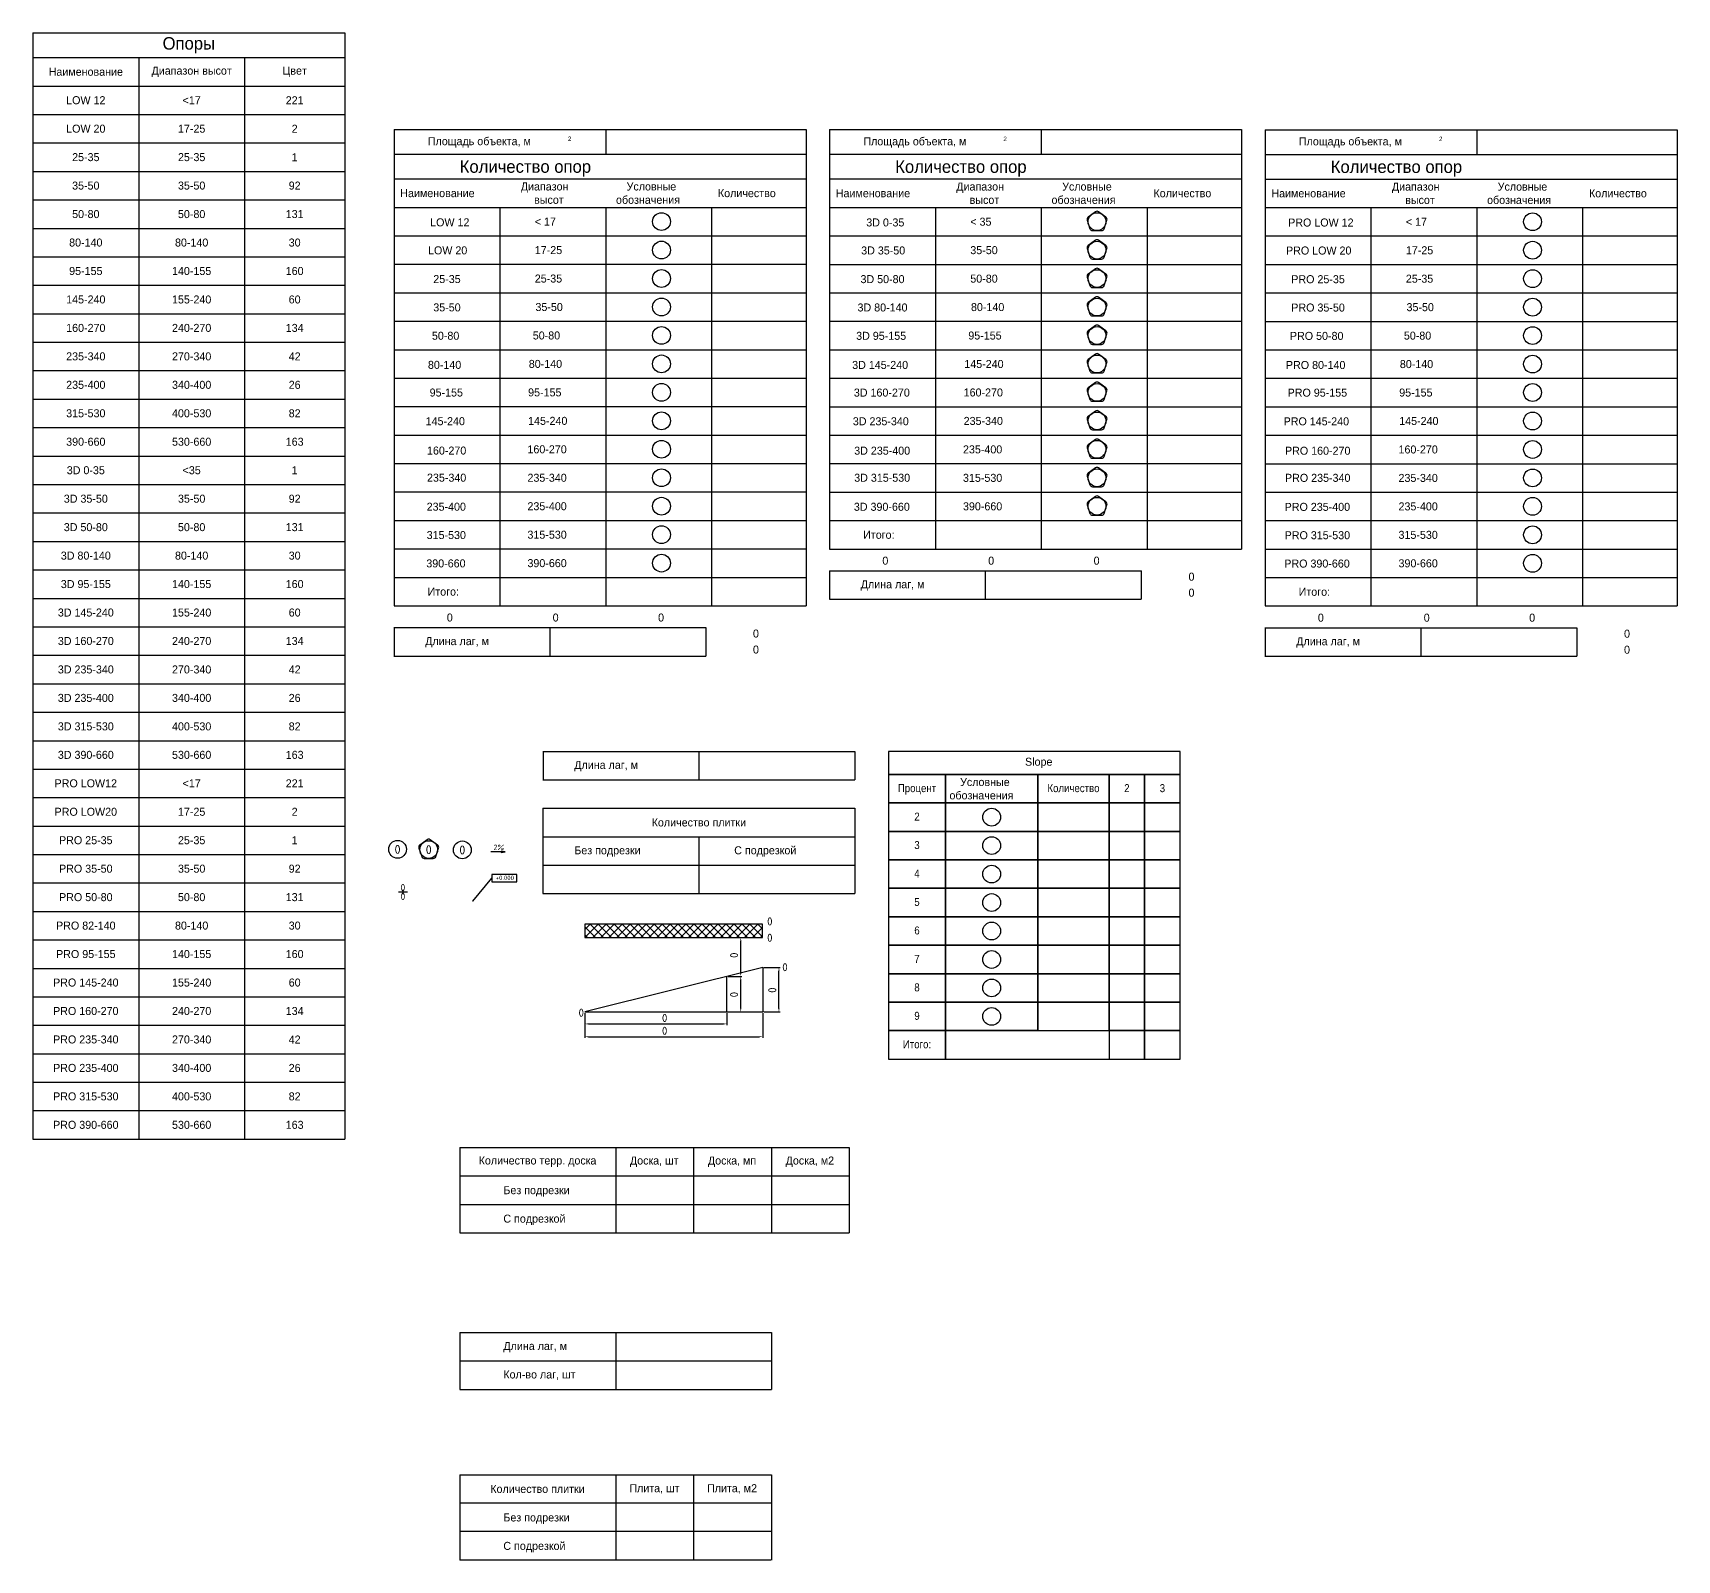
# Model space of a CAD drawing. Header units: millimetres. Extents: x 3543 to 412546, y -146359 to 38454.
# Drawn here: x 3543 to 49771, y -4479 to 38454 of the extents above; entities that cross this region are included whole.
import ezdxf
from ezdxf.enums import TextEntityAlignment as Align

# ---------------------------------------------------------------- set-up
doc = ezdxf.new("R2010")
doc.units = ezdxf.units.MM
doc.layers.add('_SG_Support', color=7, linetype='Continuous')
doc.layers.add('опоры_текстvb', color=7, linetype='Continuous')
doc.styles.add('isocpeur', font='isocpeur.ttf')
doc.dimstyles.new('ISO-25', dxfattribs={"dimtxt": 2.5, "dimasz": 2.5, "dimexe": 1.25, "dimexo": 0.625, "dimtad": 1, "dimdec": 0, "dimtxsty": 'isocpeur', "dimblk": 'OBLIQUE', "dimcen": 2.5, "dimadec": 0, "dimazin": 0, "dimtfac": 1, "dimtdec": 0, "dimtmove": 0, "dimatfit": 3, "dimfxl": 1, "dimarcsym": 0})

# ---------------------------------------------------------------- blocks, each defined once
blk = doc.blocks.new('*U2')
at = {"linetype": 'ByBlock', "lineweight": -2}
blk.add_hatch(color=0, dxfattribs=at).paths.add_polyline_path([(-220, 35), (-220, -35), (0, 0)])
at = {"color": 0, "linetype": 'ByBlock', "lineweight": -2}
for p, q in [((-220, 0), (-800, 0)), ((-220, 35), (-220, -35)), ((0, 0), (-220, 35)), ((-220, -35), (0, 0))]:
    blk.add_line(p, q, dxfattribs=at)
at = {"color": 0, "linetype": 'ByBlock', "lineweight": -2, "style": 'isocpeur'}
blk.add_attdef('ЗНАЧЕНИЕ', (-650, 100), '', height=300, dxfattribs=at)
blk = doc.blocks.new('*D3')
at = {"color": 0, "lineweight": -2, "transparency": 16777216}
for p, q in [((-48528, 125124), (-48528, 123730)), ((-38528, 125124), (-38528, 123730)), ((-48328, 123800), (-38728, 123800))]:
    blk.add_line(p, q, dxfattribs=at)
at = {"color": 0, "transparency": 16777216}
for points in [[(-48328, 123833), (-48328, 123766), (-48528, 123800)], [(-38728, 123833), (-38728, 123766), (-38528, 123800)]]:
    blk.add_solid(points, dxfattribs=at)
at = {"layer": 'Defpoints', "color": 0, "transparency": 16777216}
for p in [(-48528, 125194), (-38528, 125194), (-38528, 123800)]:
    blk.add_point(p, dxfattribs=at)
at = {"color": 0, "transparency": 16777216, "insert": (-43528, 123880), "char_height": 1, "attachment_point": 5}
blk.add_mtext('10000', dxfattribs=at)
blk = doc.blocks.new('_OBLIQUE')
at = {"color": 0, "linetype": 'ByBlock'}
blk.add_line((-0.5, -0.5), (0.5, 0.5), dxfattribs=at)
blk = doc.blocks.new('*D4')
at = {"color": 0, "lineweight": -2, "transparency": 16777216}
for p, q in [((-48528, 125124), (-48528, 124451)), ((-40541, 125124), (-40541, 124451)), ((-48328, 124521), (-40741, 124521))]:
    blk.add_line(p, q, dxfattribs=at)
at = {"color": 0, "transparency": 16777216}
for points in [[(-48328, 124554), (-48328, 124487), (-48528, 124521)], [(-40741, 124554), (-40741, 124487), (-40541, 124521)]]:
    blk.add_solid(points, dxfattribs=at)
at = {"layer": 'Defpoints', "color": 0, "transparency": 16777216}
for p in [(-48528, 125194), (-40541, 125194), (-40541, 124521)]:
    blk.add_point(p, dxfattribs=at)
at = {"color": 0, "transparency": 16777216, "insert": (-44535, 124601), "char_height": 1, "attachment_point": 5}
blk.add_mtext('7986,44', dxfattribs=at)
blk = doc.blocks.new('*D5')
at = {"color": 0, "lineweight": -2, "transparency": 16777216}
for p, q in [((-38458, 127694), (-37546, 127694)), ((-37616, 125394), (-37616, 127494)), ((-38458, 125194), (-37546, 125194))]:
    blk.add_line(p, q, dxfattribs=at)
at = {"color": 0, "transparency": 16777216}
for points in [[(-37649, 127494), (-37583, 127494), (-37616, 127694)], [(-37649, 125394), (-37583, 125394), (-37616, 125194)]]:
    blk.add_solid(points, dxfattribs=at)
at = {"layer": 'Defpoints', "color": 0, "transparency": 16777216}
for p in [(-38528, 127694), (-37616, 127694), (-38528, 125194)]:
    blk.add_point(p, dxfattribs=at)
at = {"color": 0, "transparency": 16777216, "insert": (-37696, 126444), "char_height": 1, "attachment_point": 5, "rotation": 90}
blk.add_mtext('2500', dxfattribs=at)
blk = doc.blocks.new('*D8')
at = {"color": 0, "lineweight": -2, "transparency": 16777216}
for p, q in [((8056, -2938), (8833, -2938)), ((8763, -4735), (8763, -3138)), ((8056, -4935), (8833, -4935))]:
    blk.add_line(p, q, dxfattribs=at)
at = {"color": 0, "transparency": 16777216}
for points in [[(8730, -3138), (8797, -3138), (8763, -2938)], [(8730, -4735), (8797, -4735), (8763, -4935)]]:
    blk.add_solid(points, dxfattribs=at)
at = {"layer": 'Defpoints', "color": 0, "transparency": 16777216}
for p in [(7986, -2938), (8763, -2938), (7986, -4935)]:
    blk.add_point(p, dxfattribs=at)
at = {"color": 0, "transparency": 16777216, "insert": (8683, -3936), "char_height": 1, "attachment_point": 5, "rotation": 90}
blk.add_mtext('1996,61', dxfattribs=at)
blk = doc.blocks.new('*D6')
at = {"color": 0, "lineweight": -2, "transparency": 16777216}
for p, q in [((-40735, 129379), (-39695, 129379)), ((-39765, 127391), (-39765, 129179)), ((-40471, 127191), (-39695, 127191))]:
    blk.add_line(p, q, dxfattribs=at)
at = {"color": 0, "transparency": 16777216}
for points in [[(-39798, 129179), (-39731, 129179), (-39765, 129379)], [(-39798, 127391), (-39731, 127391), (-39765, 127191)]]:
    blk.add_solid(points, dxfattribs=at)
at = {"layer": 'Defpoints', "color": 0, "transparency": 16777216}
for p in [(-40805, 129379), (-39765, 129379), (-40541, 127191)]:
    blk.add_point(p, dxfattribs=at)
at = {"color": 0, "transparency": 16777216, "insert": (-39845, 128285), "char_height": 1, "attachment_point": 5, "rotation": 90}
blk.add_mtext('2188,05', dxfattribs=at)
blk = doc.blocks.new('opor_symb')
at = {"color": 0, "ltscale": 20}
blk.add_circle((0, 0), 100, dxfattribs=at)
at = {"layer": 'опоры_текстvb', "color": 0, "linetype": 'ByBlock', "lineweight": -2, "style": 'isocpeur'}
blk.add_attdef('COL', text='', height=100, dxfattribs=at).set_placement((0, -1), align=Align.MIDDLE_CENTER)
blk = doc.blocks.new('table_slope')
at = {"color": 0}
for p, q in [((8400, -15700), (3200, -15700)), ((3200, -15700), (3200, -17300)), ((3200, -17300), (12400, -17300))]:
    blk.add_line(p, q, dxfattribs=at)
for points in [[(0, -1300), (16400, -1300), (16400, 0), (0, 0)], [(0, -2900), (3200, -2900), (3200, -1300), (0, -1300)], [(3200, -2900), (8400, -2900), (8400, -1300), (3200, -1300)], [(8400, -2900), (12400, -2900), (12400, -1300), (8400, -1300)], [(12400, -2900), (14400, -2900), (14400, -1300), (12400, -1300)], [(14400, -2900), (16400, -2900), (16400, -1300), (14400, -1300)], [(0, -4500), (3200, -4500), (3200, -2900), (0, -2900)], [(3200, -4500), (8400, -4500), (8400, -2900), (3200, -2900)], [(8400, -4500), (12400, -4500), (12400, -2900), (8400, -2900)], [(12400, -4500), (14400, -4500), (14400, -2900), (12400, -2900)], [(14400, -4500), (16400, -4500), (16400, -2900), (14400, -2900)], [(0, -6100), (3200, -6100), (3200, -4500), (0, -4500)], [(3200, -6100), (8400, -6100), (8400, -4500), (3200, -4500)], [(8400, -6100), (12400, -6100), (12400, -4500), (8400, -4500)], [(12400, -6100), (14400, -6100), (14400, -4500), (12400, -4500)], [(14400, -6100), (16400, -6100), (16400, -4500), (14400, -4500)], [(0, -7700), (3200, -7700), (3200, -6100), (0, -6100)], [(3200, -7700), (8400, -7700), (8400, -6100), (3200, -6100)], [(8400, -7700), (12400, -7700), (12400, -6100), (8400, -6100)], [(12400, -7700), (14400, -7700), (14400, -6100), (12400, -6100)], [(14400, -7700), (16400, -7700), (16400, -6100), (14400, -6100)], [(0, -9300), (3200, -9300), (3200, -7700), (0, -7700)], [(3200, -9300), (8400, -9300), (8400, -7700), (3200, -7700)], [(8400, -9300), (12400, -9300), (12400, -7700), (8400, -7700)], [(12400, -9300), (14400, -9300), (14400, -7700), (12400, -7700)], [(14400, -9300), (16400, -9300), (16400, -7700), (14400, -7700)], [(0, -10900), (3200, -10900), (3200, -9300), (0, -9300)], [(3200, -10900), (8400, -10900), (8400, -9300), (3200, -9300)], [(8400, -10900), (12400, -10900), (12400, -9300), (8400, -9300)], [(12400, -10900), (14400, -10900), (14400, -9300), (12400, -9300)], [(14400, -10900), (16400, -10900), (16400, -9300), (14400, -9300)], [(0, -12500), (3200, -12500), (3200, -10900), (0, -10900)], [(3200, -12500), (8400, -12500), (8400, -10900), (3200, -10900)], [(8400, -12500), (12400, -12500), (12400, -10900), (8400, -10900)], [(12400, -12500), (14400, -12500), (14400, -10900), (12400, -10900)], [(14400, -12500), (16400, -12500), (16400, -10900), (14400, -10900)], [(0, -14100), (3200, -14100), (3200, -12500), (0, -12500)], [(3200, -14100), (8400, -14100), (8400, -12500), (3200, -12500)], [(8400, -14100), (12400, -14100), (12400, -12500), (8400, -12500)], [(12400, -14100), (14400, -14100), (14400, -12500), (12400, -12500)], [(14400, -14100), (16400, -14100), (16400, -12500), (14400, -12500)], [(0, -15700), (3200, -15700), (3200, -14100), (0, -14100)], [(3200, -15700), (8400, -15700), (8400, -14100), (3200, -14100)], [(8400, -15700), (12400, -15700), (12400, -14100), (8400, -14100)], [(12400, -15700), (14400, -15700), (14400, -14100), (12400, -14100)], [(14400, -15700), (16400, -15700), (16400, -14100), (14400, -14100)], [(0, -17300), (3200, -17300), (3200, -15700), (0, -15700)], [(12400, -17300), (14400, -17300), (14400, -15700), (12400, -15700)], [(14400, -17300), (16400, -17300), (16400, -15700), (14400, -15700)]]:
    blk.add_lwpolyline(points, close=True, dxfattribs=at)
at = {"color": 12}
blk.add_circle((5800, -3700), 500, dxfattribs=at)
at = {"color": 111}
blk.add_circle((5800, -5300), 500, dxfattribs=at)
at = {"color": 161}
blk.add_circle((5800, -6901), 500, dxfattribs=at)
at = {"color": 64}
blk.add_circle((5800, -8501), 500, dxfattribs=at)
at = {"color": 242}
blk.add_circle((5800, -10101), 500, dxfattribs=at)
at = {"color": 5}
blk.add_circle((5800, -11701), 500, dxfattribs=at)
at = {"color": 55}
blk.add_circle((5800, -13302), 500, dxfattribs=at)
at = {"color": 249}
blk.add_circle((5800, -14902), 500, dxfattribs=at)
at = {"color": 0, "width": 0.9}
for s, p in [('Процент', (1600, -2294)), ('Количество', (10400, -2294)), ('2', (13400, -2294)), ('3', (15400, -2294)), ('2', (1600, -3894)), ('3', (1600, -5494)), ('4', (1600, -7094)), ('5', (1600, -8694)), ('6', (1600, -10294)), ('7', (1600, -11894)), ('8', (1600, -13494)), ('9', (1600, -15094)), ('Итого:', (1600, -16694))]:
    blk.add_text(s, height=450, dxfattribs=at).set_placement(p, align=Align.CENTER)
at = {"color": 0}
for s, p in [('Условные', (4024, -1950)), ('обозначения', (3426, -2700))]:
    blk.add_text(s, height=450, dxfattribs=at).set_placement(p)
at = {"color": 0, "insert": (8446, -650), "char_height": 450, "width": 17235.4, "attachment_point": 5}
blk.add_mtext('Slope', dxfattribs=at)
at = {"color": 0}
for tag, p in [('P2', (10400, -3894)), ('P2-2', (13400, -3894)), ('P3', (10400, -5494)), ('P3-3', (15400, -5494)), ('P4', (10400, -7094)), ('P4-2', (13400, -7094)), ('P5', (10400, -8694)), ('P5-2', (13400, -8694)), ('P5-3', (15400, -8694)), ('P6', (10400, -10294)), ('P6-3', (15400, -10294)), ('P7', (10400, -11894)), ('P7-2', (13400, -11894)), ('P7-3', (15400, -11894)), ('P8', (10400, -13494)), ('P8-2', (13400, -13494)), ('P8-3', (15400, -13494)), ('P9', (10400, -15094)), ('P9-3', (15400, -15094)), ('P2-ALL', (13400, -16694)), ('P3-ALL', (15400, -16694))]:
    blk.add_attdef(tag, text='', height=450, dxfattribs=at).set_placement(p, align=Align.CENTER)
blk = doc.blocks.new('проверкаvb3')
for p, q in [((-50, 0), (50, 0)), ((0, 25), (0, -25))]:
    blk.add_line(p, q)
at = {"color": 0, "linetype": 'ByBlock', "lineweight": -2, "style": 'isocpeur'}
blk.add_attdef('LEV', text='', height=80, dxfattribs=at).set_placement((0, 49), align=Align.MIDDLE_CENTER)
at = {"color": 0, "linetype": 'ByBlock', "lineweight": -2, "style": 'isocpeur', "width": 0.75}
blk.add_attdef('H', text='', height=80, dxfattribs=at).set_placement((0, -51), align=Align.MIDDLE_CENTER)
blk = doc.blocks.new('otmetka_oporvb')
at = {"linetype": 'ByBlock', "lineweight": -2}
blk.add_hatch(color=0, dxfattribs=at).paths.add_polyline_path([(-38, -32, 1), (38, 32, 1)])
at = {"color": 0, "linetype": 'ByBlock', "lineweight": -2}
blk.add_line((0, 0), (2142, 2596), dxfattribs=at)
at = {"color": 0}
blk.add_lwpolyline([(2142, 2196), (4942, 2196), (4942, 2996), (2142, 2996)], close=True, dxfattribs=at)
at = {"color": 0, "linetype": 'ByBlock', "lineweight": -2, "style": 'isocpeur'}
blk.add_attdef('OTM', text='', height=500, dxfattribs=at).set_placement((3600, 2639), align=Align.MIDDLE_CENTER)
blk = doc.blocks.new('table_plitka')
at = {"color": 0}
for p, q in [((0, 0), (17535, 0)), ((0, 0), (0, -4801)), ((17535, 0), (17535, -4801)), ((0, -1600), (17535, -1600)), ((8768, -1600), (8768, -4801)), ((0, -3200), (17535, -3200)), ((0, -4801), (17535, -4801))]:
    blk.add_line(p, q, dxfattribs=at)
for s, p in [('Без подрезки', (1762, -2588)), ('C подрезкой', (10755, -2588))]:
    blk.add_text(s, height=450, dxfattribs=at).set_placement(p)
at = {"color": 0, "insert": (8768, -800), "char_height": 450, "width": 17235.4, "attachment_point": 5}
blk.add_mtext('Количество плитки', dxfattribs=at)
at = {"color": 0}
for tag, p in [('QC', (4384, -4082)), ('QR', (13152, -4082))]:
    blk.add_attdef(tag, text='', height=450, dxfattribs=at).set_placement(p, align=Align.CENTER)
blk = doc.blocks.new('opor_symbPRO')
at = {"color": 0, "ltscale": 20}
blk.add_circle((0, 0), 100, dxfattribs=at)
at = {"layer": 'опоры_текстvb', "color": 0, "linetype": 'ByBlock', "lineweight": -2, "style": 'isocpeur'}
blk.add_attdef('COL', text='', height=100, dxfattribs=at).set_placement((0, -1), align=Align.MIDDLE_CENTER)
blk = doc.blocks.new('*U25')
at = {"color": 0}
for p, q in [((0, 0), (23168, 0)), ((0, 0), (0, -26779)), ((11903, 0), (11903, -1388)), ((23168, 0), (23168, -26779)), ((0, -1388), (23168, -1388)), ((0, -2776), (23168, -2776)), ((0, -4376), (23168, -4376)), ((5952, -4376), (5952, -26779)), ((11903, -4376), (11903, -26779)), ((17855, -4376), (17855, -26779)), ((0, -5976), (23168, -5976)), ((0, -7577), (23168, -7577)), ((0, -9177), (23168, -9177)), ((0, -10777), (23168, -10777)), ((0, -12377), (23168, -12377)), ((0, -13978), (23168, -13978)), ((0, -15578), (23168, -15578)), ((0, -17178), (23168, -17178)), ((0, -18778), (23168, -18778)), ((0, -20378), (23168, -20378)), ((0, -21979), (23168, -21979)), ((0, -23579), (23168, -23579)), ((0, -25179), (23168, -25179)), ((0, -26779), (23168, -26779)), ((-10, -28000), (17526, -28000)), ((0, -28000), (0, -29601)), ((0, -28000), (17535, -28000)), ((8758, -28000), (8758, -29601)), ((17526, -28000), (17526, -29601)), ((-10, -29601), (17526, -29601)), ((-10, -29601), (17526, -29601))]:
    blk.add_line(p, q, dxfattribs=at)
at = {"color": 221}
blk.add_circle((15039, -5175), 500, dxfattribs=at)
at = {"color": 2}
blk.add_circle((15039, -6775), 500, dxfattribs=at)
at = {"color": 1}
blk.add_circle((15039, -8375), 500, dxfattribs=at)
at = {"color": 92}
blk.add_circle((15039, -9976), 500, dxfattribs=at)
at = {"color": 131}
blk.add_circle((15039, -11576), 500, dxfattribs=at)
at = {"color": 30}
blk.add_circle((15039, -13176), 500, dxfattribs=at)
at = {"color": 160}
blk.add_circle((15039, -14776), 500, dxfattribs=at)
at = {"color": 60}
blk.add_circle((15039, -16377), 500, dxfattribs=at)
at = {"color": 134}
blk.add_circle((15039, -17977), 500, dxfattribs=at)
at = {"color": 42}
blk.add_circle((15039, -19577), 500, dxfattribs=at)
at = {"color": 26}
blk.add_circle((15039, -21177), 500, dxfattribs=at)
at = {"color": 82}
blk.add_circle((15039, -22777), 500, dxfattribs=at)
at = {"color": 163}
blk.add_circle((15039, -24378), 500, dxfattribs=at)
at = {"color": 0}
for s, height, p in [('Площадь объекта, м', 450, (1902, -881)), ('2', 250, (9777, -642)), ('Количество опор', 700, (3693, -2432)), ('Наименование', 450, (351, -3801)), ('Диапазон', 450, (7127, -3426)), ('обозначения', 450, (12481, -4176)), ('Условные', 450, (13079, -3426)), ('Количество', 450, (18214, -3801)), ('высот', 450, (7877, -4176)), ('< 17', 450, (7915, -5401)), ('17-25', 450, (7915, -7002)), ('25-35', 450, (7915, -8602)), ('35-50', 450, (7952, -10202)), ('50-80', 450, (7802, -11802)), ('80-140', 450, (7577, -13402)), ('95-155', 450, (7540, -15003)), ('145-240', 450, (7540, -16603)), ('160-270', 450, (7502, -18203)), ('235-340', 450, (7502, -19803)), ('235-400', 450, (7502, -21404)), ('315-530', 450, (7502, -23004)), ('390-660', 450, (7502, -24604)), ('Итого:', 450, (1888, -26204)), ('Длина лаг, м', 450, (1753, -28988))]:
    blk.add_text(s, height=height, dxfattribs=at).set_placement(p)
for s, p in [('LOW 12', (3135, -5218)), ('LOW 20', (3015, -6793)), ('25-35', (2977, -8406)), ('35-50', (2977, -9999)), ('50-80', (2900, -11593)), ('80-140', (2843, -13230)), ('95-155', (2939, -14785)), ('145-240', (2881, -16397)), ('160-270', (2958, -18049)), ('235-340', (2958, -19573)), ('235-400', (2939, -21205)), ('315-530', (2939, -22799)), ('390-660', (2919, -24393))]:
    blk.add_text(s, height=450, dxfattribs=at).set_placement(p, align=Align.MIDDLE)
at = {"linetype": 'ByBlock'}
for tag, p in [('AREA', (14719, -881)), ('1', (20351, -5258)), ('2', (20351, -6858)), ('3', (20351, -8458)), ('4', (20351, -10058)), ('5', (20351, -11659)), ('6', (20351, -13259)), ('7', (20351, -14859)), ('8', (20351, -16459)), ('9', (20351, -18059)), ('10', (20351, -19660)), ('11', (20351, -21260)), ('12', (20351, -22860)), ('13', (20351, -24460)), ('ITOG', (20351, -26061)), ('CHPOL', (3136, -27661)), ('DOSKA', (9087, -27661)), ('LAG', (15016, -27661)), ('VECTOR', (20351, -28561)), ('PERP', (20351, -29461))]:
    blk.add_attdef(tag, text='', height=450, dxfattribs=at).set_placement(p, align=Align.CENTER)
at = {"color": 0}
blk.add_attdef('LENGTH', text='', height=450, dxfattribs=at).set_placement((13152, -28882), align=Align.CENTER)
blk = doc.blocks.new('*U26')
at = {"color": 0}
for p, q in [((0, 0), (23168, 0)), ((0, 0), (0, -23579)), ((11903, 0), (11903, -1388)), ((23168, 0), (23168, -23579)), ((0, -1388), (23168, -1388)), ((0, -2776), (23168, -2776)), ((0, -4376), (23168, -4376)), ((5952, -4376), (5952, -23579)), ((11903, -4376), (11903, -23579)), ((17855, -4376), (17855, -23579)), ((0, -5976), (23168, -5976)), ((0, -7577), (23168, -7577)), ((0, -9177), (23168, -9177)), ((0, -10777), (23168, -10777)), ((0, -12377), (23168, -12377)), ((0, -13978), (23168, -13978)), ((0, -15578), (23168, -15578)), ((0, -17178), (23168, -17178)), ((0, -18778), (23168, -18778)), ((0, -20378), (23168, -20378)), ((0, -21979), (23168, -21979)), ((0, -23579), (23168, -23579)), ((-10, -24800), (17526, -24800)), ((0, -24800), (0, -26400)), ((0, -24800), (17535, -24800)), ((8758, -24800), (8758, -26400)), ((17526, -24800), (17526, -26400)), ((-10, -26400), (17526, -26400)), ((-10, -26400), (17526, -26400))]:
    blk.add_line(p, q, dxfattribs=at)
at = {"color": 1}
blk.add_lwpolyline([(15436, -5571), (15593, -5088, 0.32492), (15538, -4920), (15127, -4621, 0.32492), (14951, -4621), (14539, -4920, 0.32492), (14485, -5088), (14642, -5571, 0.32492), (14784, -5675), (15293, -5675, 0.32492)], format="xyb", close=True, dxfattribs=at)
at = {"color": 92}
blk.add_lwpolyline([(15436, -7172), (15593, -6688, 0.32492), (15538, -6520), (15127, -6221, 0.32492), (14951, -6221), (14539, -6520, 0.32492), (14485, -6688), (14642, -7172, 0.32492), (14784, -7275), (15293, -7275, 0.32492)], format="xyb", close=True, dxfattribs=at)
at = {"color": 131}
blk.add_lwpolyline([(15436, -8772), (15593, -8288, 0.32492), (15538, -8120), (15127, -7822, 0.32492), (14951, -7822), (14539, -8120, 0.32492), (14485, -8288), (14642, -8772, 0.32492), (14784, -8875), (15293, -8875, 0.32492)], format="xyb", close=True, dxfattribs=at)
at = {"color": 30}
blk.add_lwpolyline([(15436, -10372), (15593, -9888, 0.32492), (15538, -9721), (15127, -9422, 0.32492), (14951, -9422), (14539, -9721, 0.32492), (14485, -9888), (14642, -10372, 0.32492), (14784, -10476), (15293, -10476, 0.32492)], format="xyb", close=True, dxfattribs=at)
at = {"color": 160}
blk.add_lwpolyline([(15436, -11972), (15593, -11489, 0.32492), (15538, -11321), (15127, -11022, 0.32492), (14951, -11022), (14539, -11321, 0.32492), (14485, -11489), (14642, -11972, 0.32492), (14784, -12076), (15293, -12076, 0.32492)], format="xyb", close=True, dxfattribs=at)
at = {"color": 60}
blk.add_lwpolyline([(15436, -13573), (15593, -13089, 0.32492), (15538, -12921), (15127, -12622, 0.32492), (14951, -12622), (14539, -12921, 0.32492), (14485, -13089), (14642, -13573, 0.32492), (14784, -13676), (15293, -13676, 0.32492)], format="xyb", close=True, dxfattribs=at)
at = {"color": 134}
blk.add_lwpolyline([(15436, -15173), (15593, -14689, 0.32492), (15538, -14521), (15127, -14222, 0.32492), (14951, -14222), (14539, -14521, 0.32492), (14485, -14689), (14642, -15173, 0.32492), (14784, -15276), (15293, -15276, 0.32492)], format="xyb", close=True, dxfattribs=at)
at = {"color": 42}
blk.add_lwpolyline([(15436, -16773), (15593, -16289, 0.32492), (15538, -16122), (15127, -15823, 0.32492), (14951, -15823), (14539, -16122, 0.32492), (14485, -16289), (14642, -16773, 0.32492), (14784, -16877), (15293, -16877, 0.32492)], format="xyb", close=True, dxfattribs=at)
at = {"color": 26}
blk.add_lwpolyline([(15436, -18373), (15593, -17889, 0.32492), (15538, -17722), (15127, -17423, 0.32492), (14951, -17423), (14539, -17722, 0.32492), (14485, -17889), (14642, -18373, 0.32492), (14784, -18477), (15293, -18477, 0.32492)], format="xyb", close=True, dxfattribs=at)
at = {"color": 82}
blk.add_lwpolyline([(15436, -19973), (15593, -19490, 0.32492), (15538, -19322), (15127, -19023, 0.32492), (14951, -19023), (14539, -19322, 0.32492), (14485, -19490), (14642, -19973, 0.32492), (14784, -20077), (15293, -20077, 0.32492)], format="xyb", close=True, dxfattribs=at)
at = {"color": 163}
blk.add_lwpolyline([(15436, -21574), (15593, -21090, 0.32492), (15538, -20922), (15127, -20623, 0.32492), (14951, -20623), (14539, -20922, 0.32492), (14485, -21090), (14642, -21574, 0.32492), (14784, -21677), (15293, -21677, 0.32492)], format="xyb", close=True, dxfattribs=at)
at = {"color": 1}
blk.add_circle((15039, -5175), 500, dxfattribs=at)
at = {"color": 92}
blk.add_circle((15039, -6775), 500, dxfattribs=at)
at = {"color": 131}
blk.add_circle((15039, -8375), 500, dxfattribs=at)
at = {"color": 30}
blk.add_circle((15039, -9976), 500, dxfattribs=at)
at = {"color": 160}
blk.add_circle((15039, -11576), 500, dxfattribs=at)
at = {"color": 60}
blk.add_circle((15039, -13176), 500, dxfattribs=at)
at = {"color": 134}
blk.add_circle((15039, -14776), 500, dxfattribs=at)
at = {"color": 42}
blk.add_circle((15039, -16377), 500, dxfattribs=at)
at = {"color": 26}
blk.add_circle((15039, -17977), 500, dxfattribs=at)
at = {"color": 82}
blk.add_circle((15039, -19577), 500, dxfattribs=at)
at = {"color": 163}
blk.add_circle((15039, -21177), 500, dxfattribs=at)
at = {"color": 0}
for s, height, p in [('Площадь объекта, м', 450, (1902, -881)), ('2', 250, (9777, -642)), ('Количество опор', 700, (3693, -2432)), ('Наименование', 450, (351, -3801)), ('Диапазон', 450, (7127, -3426)), ('обозначения', 450, (12481, -4176)), ('Условные', 450, (13079, -3426)), ('Количество', 450, (18214, -3801)), ('высот', 450, (7877, -4176)), ('< 35', 450, (7915, -5401)), ('35-50', 450, (7915, -7002)), ('50-80', 450, (7915, -8602)), ('80-140', 450, (7952, -10202)), ('95-155', 450, (7802, -11802)), ('145-240', 450, (7577, -13402)), ('160-270', 450, (7540, -15003)), ('235-340', 450, (7540, -16603)), ('235-400', 450, (7502, -18203)), ('315-530', 450, (7502, -19803)), ('390-660', 450, (7502, -21404)), ('Итого:', 450, (1888, -23004)), ('Длина лаг, м', 450, (1753, -25787))]:
    blk.add_text(s, height=height, dxfattribs=at).set_placement(p)
for s, p in [('3D 0-35', (3135, -5218)), ('3D 35-50', (3015, -6793)), ('3D 50-80', (2977, -8406)), ('3D 80-140', (2977, -9999)), ('3D 95-155', (2900, -11593)), ('3D 145-240', (2843, -13230)), ('3D 160-270', (2939, -14785)), ('3D 235-340', (2881, -16397)), ('3D 235-400', (2958, -18049)), ('3D 315-530', (2958, -19573)), ('3D 390-660', (2939, -21205))]:
    blk.add_text(s, height=450, dxfattribs=at).set_placement(p, align=Align.MIDDLE)
at = {"linetype": 'ByBlock'}
for tag, p in [('AREA', (14719, -881)), ('1', (20351, -5258)), ('2', (20351, -6858)), ('3', (20351, -8458)), ('4', (20351, -10058)), ('5', (20351, -11659)), ('6', (20351, -13259)), ('7', (20351, -14859)), ('8', (20351, -16459)), ('9', (20351, -18059)), ('10', (20351, -19660)), ('11', (20351, -21260)), ('ITOG', (20351, -22860)), ('CHPOL', (3136, -24460)), ('DOSKA', (9087, -24460)), ('LAG', (15016, -24460)), ('VECTOR', (20351, -25360)), ('PERP', (20351, -26260))]:
    blk.add_attdef(tag, text='', height=450, dxfattribs=at).set_placement(p, align=Align.CENTER)
at = {"color": 0}
blk.add_attdef('LENGTH', text='', height=450, dxfattribs=at).set_placement((13152, -25681), align=Align.CENTER)
blk = doc.blocks.new('*T20')
at = {"color": 0, "linetype": 'ByBlock', "lineweight": -2, "transparency": 16777216}
for p, q in [((0, 0), (8768, 0)), ((0, 0), (0, -31098)), ((8768, 0), (8768, -31098)), ((0, -694), (8768, -694)), ((2976, -694), (2976, -31098)), ((5952, -694), (5952, -31098)), ((0, -1494), (8768, -1494)), ((0, -2294), (8768, -2294)), ((0, -3094), (8768, -3094)), ((0, -3894), (8768, -3894)), ((0, -4695), (8768, -4695)), ((0, -5495), (8768, -5495)), ((0, -6295), (8768, -6295)), ((0, -7095), (8768, -7095)), ((0, -7895), (8768, -7895)), ((0, -8695), (8768, -8695)), ((0, -9495), (8768, -9495)), ((0, -10295), (8768, -10295)), ((0, -11095), (8768, -11095)), ((0, -11896), (8768, -11896)), ((0, -12696), (8768, -12696)), ((0, -13496), (8768, -13496)), ((0, -14296), (8768, -14296)), ((0, -15096), (8768, -15096)), ((0, -15896), (8768, -15896)), ((0, -16696), (8768, -16696)), ((0, -17496), (8768, -17496)), ((0, -18296), (8768, -18296)), ((0, -19097), (8768, -19097)), ((0, -19897), (8768, -19897)), ((0, -20697), (8768, -20697)), ((0, -21497), (8768, -21497)), ((0, -22297), (8768, -22297)), ((0, -23097), (8768, -23097)), ((0, -23897), (8768, -23897)), ((0, -24697), (8768, -24697)), ((0, -25497), (8768, -25497)), ((0, -26298), (8768, -26298)), ((0, -27098), (8768, -27098)), ((0, -27898), (8768, -27898)), ((0, -28698), (8768, -28698)), ((0, -29498), (8768, -29498)), ((0, -30298), (8768, -30298)), ((0, -31098), (8768, -31098))]:
    blk.add_line(p, q, dxfattribs=at)
at = {"color": 0, "transparency": 16777216, "attachment_point": 5}
for s, insert, char_height, width in [('Опоры', (4384, -347), 350, 8617.7), ('Наименование', (1488, -1094), 225, 2825.81), ('Диапазон высот', (4464, -1094), 225, 2825.81), ('Цвет', (7360, -1094), 225, 2666.08), ('LOW 12', (1488, -1894), 225, 2825.81), ('<17', (4464, -1894), 225, 2825.81), ('LOW 20', (1488, -2694), 225, 2825.81), ('17-25', (4464, -2694), 225, 2825.81), ('25-35', (1488, -3494), 225, 2825.81), ('25-35', (4464, -3494), 225, 2825.81), ('35-50', (1488, -4294), 225, 2825.81), ('35-50', (4464, -4294), 225, 2825.81), ('50-80', (1488, -5095), 225, 2825.81), ('50-80', (4464, -5095), 225, 2825.81), ('80-140', (1488, -5895), 225, 2825.81), ('80-140', (4464, -5895), 225, 2825.81), ('95-155', (1488, -6695), 225, 2825.81), ('140-155', (4464, -6695), 225, 2825.81), ('145-240', (1488, -7495), 225, 2825.81), ('155-240', (4464, -7495), 225, 2825.81), ('{\\C60;60', (7360, -7495), 225, 2666.08), ('160-270', (1488, -8295), 225, 2825.81), ('240-270', (4464, -8295), 225, 2825.81), ('235-340', (1488, -9095), 225, 2825.81), ('270-340', (4464, -9095), 225, 2825.81), ('235-400', (1488, -9895), 225, 2825.81), ('340-400', (4464, -9895), 225, 2825.81), ('315-530', (1488, -10695), 225, 2825.81), ('400-530', (4464, -10695), 225, 2825.81), ('390-660', (1488, -11495), 225, 2825.81), ('530-660', (4464, -11495), 225, 2825.81), ('3D 0-35', (1488, -12296), 225, 2825.81), ('<35', (4464, -12296), 225, 2825.81), ('3D 35-50 ', (1488, -13096), 225, 2825.81), ('35-50', (4464, -13096), 225, 2825.81), ('3D 50-80', (1488, -13896), 225, 2825.81), ('50-80', (4464, -13896), 225, 2825.81), ('3D 80-140', (1488, -14696), 225, 2825.81), ('80-140', (4464, -14696), 225, 2825.81), ('3D 95-155', (1488, -15496), 225, 2825.81), ('140-155', (4464, -15496), 225, 2825.81), ('3D 145-240', (1488, -16296), 225, 2825.81), ('155-240', (4464, -16296), 225, 2825.81), ('{\\C60;60', (7360, -16296), 225, 2666.08), ('3D 160-270', (1488, -17096), 225, 2825.81), ('240-270', (4464, -17096), 225, 2825.81), ('3D 235-340', (1488, -17896), 225, 2825.81), ('270-340', (4464, -17896), 225, 2825.81), ('3D 235-400', (1488, -18696), 225, 2825.81), ('340-400', (4464, -18696), 225, 2825.81), ('3D 315-530', (1488, -19497), 225, 2825.81), ('400-530', (4464, -19497), 225, 2825.81), ('3D 390-660', (1488, -20297), 225, 2825.81), ('530-660', (4464, -20297), 225, 2825.81), ('PRO LOW12', (1488, -21097), 225, 2825.81), ('<17', (4464, -21097), 225, 2825.81), ('PRO LOW20', (1488, -21897), 225, 2825.81), ('17-25', (4464, -21897), 225, 2825.81), ('PRO 25-35', (1488, -22697), 225, 2825.81), ('25-35', (4464, -22697), 225, 2825.81), ('PRO 35-50', (1488, -23497), 225, 2825.81), ('35-50', (4464, -23497), 225, 2825.81), ('PRO 50-80', (1488, -24297), 225, 2825.81), ('50-80', (4464, -24297), 225, 2825.81), ('PRO 82-140', (1488, -25097), 225, 2825.81), ('80-140', (4464, -25097), 225, 2825.81), ('PRO 95-155', (1488, -25897), 225, 2825.81), ('140-155', (4464, -25897), 225, 2825.81), ('PRO 145-240', (1488, -26698), 225, 2825.81), ('155-240', (4464, -26698), 225, 2825.81), ('{\\C60;60', (7360, -26698), 225, 2666.08), ('PRO 160-270', (1488, -27498), 225, 2825.81), ('240-270', (4464, -27498), 225, 2825.81), ('PRO 235-340', (1488, -28298), 225, 2825.81), ('270-340', (4464, -28298), 225, 2825.81), ('PRO 235-400', (1488, -29098), 225, 2825.81), ('340-400', (4464, -29098), 225, 2825.81), ('PRO 315-530', (1488, -29898), 225, 2825.81), ('400-530', (4464, -29898), 225, 2825.81), ('PRO 390-660', (1488, -30698), 225, 2825.81), ('530-660', (4464, -30698), 225, 2825.81)]:
    blk.add_mtext(s, dxfattribs=dict(at, insert=insert, char_height=char_height, width=width))
at = {"color": 15, "transparency": 16777216, "char_height": 225, "width": 2666.08, "attachment_point": 5}
for s, insert in [('{\\C221;221', (7360, -1894)), ('{\\C2;2', (7360, -2694)), ('{\\C1;1', (7360, -3494)), ('{\\C163;163', (7360, -11495)), ('{\\C1;1', (7360, -12296)), ('{\\C163;163', (7360, -20297)), ('{\\C221;221', (7360, -21097)), ('{\\C2;2', (7360, -21897)), ('{\\C1;1', (7360, -22697)), ('{\\C163;163', (7360, -30698))]:
    blk.add_mtext(s, dxfattribs=dict(at, insert=insert))
at = {"color": 55, "transparency": 16777216, "char_height": 225, "width": 2666.08, "attachment_point": 5}
for insert in [(7360, -4294), (7360, -13096), (7360, -23497)]:
    blk.add_mtext('{\\C92;92', dxfattribs=dict(at, insert=insert))
at = {"color": 95, "transparency": 16777216, "char_height": 225, "width": 2666.08, "attachment_point": 5}
for insert in [(7360, -5095), (7360, -13896), (7360, -24297)]:
    blk.add_mtext('{\\C131;131', dxfattribs=dict(at, insert=insert))
at = {"color": 135, "transparency": 16777216, "char_height": 225, "width": 2666.08, "attachment_point": 5}
for insert in [(7360, -5895), (7360, -14696), (7360, -25097)]:
    blk.add_mtext('{\\C30;30', dxfattribs=dict(at, insert=insert))
at = {"color": 175, "transparency": 16777216, "char_height": 225, "width": 2666.08, "attachment_point": 5}
for insert in [(7360, -6695), (7360, -15496), (7360, -25897)]:
    blk.add_mtext('{\\C160;160', dxfattribs=dict(at, insert=insert))
at = {"color": 245, "transparency": 16777216, "char_height": 225, "width": 2666.08, "attachment_point": 5}
for insert in [(7360, -8295), (7360, -17096), (7360, -27498)]:
    blk.add_mtext('{\\C134;134', dxfattribs=dict(at, insert=insert))
at = {"color": 211, "transparency": 16777216, "char_height": 225, "width": 2666.08, "attachment_point": 5}
for s, insert in [('42', (7360, -9095)), ('{\\C26;26', (7360, -9895)), ('{\\C82;82', (7360, -10695)), ('42', (7360, -17896)), ('{\\C26;26', (7360, -18696)), ('{\\C82;82', (7360, -19497)), ('42', (7360, -28298)), ('{\\C26;26', (7360, -29098)), ('{\\C82;82', (7360, -29898))]:
    blk.add_mtext(s, dxfattribs=dict(at, insert=insert))
blk = doc.blocks.new('*U27')
at = {"color": 0}
for p, q in [((0, 0), (23168, 0)), ((0, 0), (0, -26779)), ((11903, 0), (11903, -1388)), ((23168, 0), (23168, -26779)), ((0, -1388), (23168, -1388)), ((0, -2776), (23168, -2776)), ((0, -4376), (23168, -4376)), ((5952, -4376), (5952, -26779)), ((11903, -4376), (11903, -26779)), ((17855, -4376), (17855, -26779)), ((0, -5976), (23168, -5976)), ((0, -7577), (23168, -7577)), ((0, -9177), (23168, -9177)), ((0, -10777), (23168, -10777)), ((0, -12377), (23168, -12377)), ((0, -13978), (23168, -13978)), ((0, -15578), (23168, -15578)), ((0, -17178), (23168, -17178)), ((0, -18778), (23168, -18778)), ((0, -20378), (23168, -20378)), ((0, -21979), (23168, -21979)), ((0, -23579), (23168, -23579)), ((0, -25179), (23168, -25179)), ((0, -26779), (23168, -26779)), ((-10, -28000), (17526, -28000)), ((0, -28000), (0, -29601)), ((0, -28000), (17535, -28000)), ((8758, -28000), (8758, -29601)), ((17526, -28000), (17526, -29601)), ((-10, -29601), (17526, -29601)), ((-10, -29601), (17526, -29601))]:
    blk.add_line(p, q, dxfattribs=at)
at = {"color": 221}
blk.add_circle((15039, -5175), 500, dxfattribs=at)
at = {"color": 2}
blk.add_circle((15039, -6775), 500, dxfattribs=at)
at = {"color": 1}
blk.add_circle((15039, -8375), 500, dxfattribs=at)
at = {"color": 92}
blk.add_circle((15039, -9976), 500, dxfattribs=at)
at = {"color": 131}
blk.add_circle((15039, -11576), 500, dxfattribs=at)
at = {"color": 30}
blk.add_circle((15039, -13176), 500, dxfattribs=at)
at = {"color": 160}
blk.add_circle((15039, -14776), 500, dxfattribs=at)
at = {"color": 60}
blk.add_circle((15039, -16377), 500, dxfattribs=at)
at = {"color": 134}
blk.add_circle((15039, -17977), 500, dxfattribs=at)
at = {"color": 42}
blk.add_circle((15039, -19577), 500, dxfattribs=at)
at = {"color": 26}
blk.add_circle((15039, -21177), 500, dxfattribs=at)
at = {"color": 82}
blk.add_circle((15039, -22777), 500, dxfattribs=at)
at = {"color": 163}
blk.add_circle((15039, -24378), 500, dxfattribs=at)
at = {"color": 0}
for s, height, p in [('Площадь объекта, м', 450, (1902, -881)), ('2', 250, (9777, -642)), ('Количество опор', 700, (3693, -2432)), ('Наименование', 450, (351, -3801)), ('Диапазон', 450, (7127, -3426)), ('обозначения', 450, (12481, -4176)), ('Условные', 450, (13079, -3426)), ('Количество', 450, (18214, -3801)), ('высот', 450, (7877, -4176)), ('< 17', 450, (7915, -5401)), ('17-25', 450, (7915, -7002)), ('25-35', 450, (7915, -8602)), ('35-50', 450, (7952, -10202)), ('50-80', 450, (7802, -11802)), ('80-140', 450, (7577, -13402)), ('95-155', 450, (7540, -15003)), ('145-240', 450, (7540, -16603)), ('160-270', 450, (7502, -18203)), ('235-340', 450, (7502, -19803)), ('235-400', 450, (7502, -21404)), ('315-530', 450, (7502, -23004)), ('390-660', 450, (7502, -24604)), ('Итого:', 450, (1888, -26204)), ('Длина лаг, м', 450, (1753, -28988))]:
    blk.add_text(s, height=height, dxfattribs=at).set_placement(p)
for s, p in [('PRO LOW 12', (3135, -5218)), ('PRO LOW 20', (3015, -6793)), ('PRO 25-35', (2977, -8406)), ('PRO 35-50', (2977, -9999)), ('PRO 50-80', (2900, -11593)), ('PRO 80-140', (2843, -13230)), ('PRO 95-155', (2939, -14785)), ('PRO 145-240', (2881, -16397)), ('PRO 160-270', (2958, -18049)), ('PRO 235-340', (2958, -19573)), ('PRO 235-400', (2939, -21205)), ('PRO 315-530', (2939, -22799)), ('PRO 390-660', (2919, -24393))]:
    blk.add_text(s, height=450, dxfattribs=at).set_placement(p, align=Align.MIDDLE)
at = {"linetype": 'ByBlock'}
for tag, p in [('AREA', (14719, -881)), ('1', (20351, -5258)), ('2', (20351, -6858)), ('3', (20351, -8458)), ('4', (20351, -10058)), ('5', (20351, -11659)), ('6', (20351, -13259)), ('7', (20351, -14859)), ('8', (20351, -16459)), ('9', (20351, -18059)), ('10', (20351, -19660)), ('11', (20351, -21260)), ('12', (20351, -22860)), ('13', (20351, -24460)), ('ITOG', (20351, -26061)), ('CHPOL', (3136, -27661)), ('DOSKA', (9087, -27661)), ('LAG', (15016, -27661)), ('VECTOR', (20351, -28561)), ('PERP', (20351, -29461))]:
    blk.add_attdef(tag, text='', height=450, dxfattribs=at).set_placement(p, align=Align.CENTER)
at = {"color": 0}
blk.add_attdef('LENGTH', text='', height=450, dxfattribs=at).set_placement((13152, -28882), align=Align.CENTER)
blk = doc.blocks.new('table_lag')
at = {"color": 0}
for p, q in [((0, 0), (17535, 0)), ((10, 0), (10, -1600)), ((8768, 0), (8768, -1600)), ((17545, 0), (17545, -1600)), ((0, -1600), (17535, -1600))]:
    blk.add_line(p, q, dxfattribs=at)
blk.add_text('Длина лаг, м', height=450, dxfattribs=at).set_placement((1762, -988))
blk.add_attdef('LENGTH', text='', height=450, dxfattribs=at).set_placement((13161, -881), align=Align.CENTER)
blk = doc.blocks.new('table_lag+')
at = {"color": 0}
for p, q in [((0, 0), (0, -1600)), ((0, -1600), (0, -3200))]:
    blk.add_line(p, q, dxfattribs=at)
for p, q in [((0, 0), (17528, 0)), ((8775, 0), (8775, -1600)), ((17528, 0), (17528, -1600)), ((0, -1600), (17528, -1600)), ((8775, -1600), (8775, -3200)), ((17528, -1600), (17528, -3200)), ((0, -3200), (17528, -3200))]:
    blk.add_line(p, q)
for s, p in [('Длина лаг, м', (2455, -988)), ('Кол-во лаг, шт', (2455, -2588))]:
    blk.add_text(s, height=450, dxfattribs=at).set_placement(p)
for tag, p in [('LENGTH', (13161, -988)), ('QUANTITY', (13161, -2588))]:
    blk.add_attdef(tag, text='', height=450, dxfattribs=at).set_placement(p, align=Align.CENTER)
blk = doc.blocks.new('table_doska+')
at = {"color": 0}
for p, q in [((0, 0), (0, -1600)), ((8775, 0), (8775, -1600)), ((13150, 0), (13150, -1600)), ((17525, 0), (17525, -1600)), ((21900, 0), (21900, -1600)), ((0, -1600), (0, -3200)), ((8775, -1600), (8775, -3200)), ((13150, -1600), (13150, -3200)), ((17525, -1600), (17525, -3200)), ((21900, -1600), (21900, -3200)), ((0, -3200), (0, -4800)), ((8775, -3200), (8775, -4800)), ((13150, -3200), (13150, -4800)), ((17525, -3200), (17525, -4800)), ((21900, -3200), (21900, -4800)), ((0, -4800), (21900, -4800))]:
    blk.add_line(p, q, dxfattribs=at)
for p, q in [((0, 0), (21900, 0)), ((0, -1600), (21900, -1600)), ((0, -3200), (21900, -3200))]:
    blk.add_line(p, q)
for s, p in [('Без подрезки', (2455, -2626)), ('C подрезкой', (2455, -4226))]:
    blk.add_text(s, height=450, dxfattribs=at).set_placement(p)
at = {"color": 0, "char_height": 450, "attachment_point": 5}
for s, insert, width in [('Количество терр. доска', (4375, -800), 8750), ('Доска, шт', (10940, -800), 4375.47), ('Доска, мп', (15315, -800), 4375.47), ('Доска, м2', (19690, -800), 4375.47)]:
    blk.add_mtext(s, dxfattribs=dict(at, insert=insert, width=width))
at = {"flags": 12}
for tag, p in [('QC', (10285, -2518)), ('QCM', (14660, -2518)), ('QCS', (19035, -2518)), ('QR', (10285, -4128)), ('QRM', (14660, -4128)), ('QRS', (19035, -4128))]:
    blk.add_attdef(tag, p, '', height=500, dxfattribs=at)
blk = doc.blocks.new('table_plitka+')
at = {"color": 0}
for p, q in [((0, 0), (17528, 0)), ((0, 0), (0, -1600)), ((8775, 0), (8775, -1600)), ((13150, 0), (13150, -1600)), ((17528, 0), (17528, -1600)), ((0, -1600), (0, -3200)), ((17500, -1600), (0, -1600)), ((8775, -1600), (8775, -3200)), ((13150, -1600), (13150, -3200)), ((17528, -1600), (17528, -3200)), ((17500, -3200), (0, -3200)), ((0, -3200), (0, -4800)), ((8775, -3200), (8775, -4800)), ((13150, -3200), (13150, -4800)), ((17528, -3200), (17528, -4800)), ((17500, -4800), (0, -4800))]:
    blk.add_line(p, q, dxfattribs=at)
blk.add_line((8775, -4783), (8778, -4783))
for s, p in [('Без подрезки', (2455, -2626)), ('C подрезкой', (2455, -4226))]:
    blk.add_text(s, height=450, dxfattribs=at).set_placement(p)
at = {"color": 0, "char_height": 450, "attachment_point": 5}
for s, insert, width in [('Количество плитки', (4375, -800), 8750), ('Плита, шт', (10950, -800), 4350.47), ('Плита, м2', (15313, -800), 4375.47)]:
    blk.add_mtext(s, dxfattribs=dict(at, insert=insert, width=width))
for tag, p in [('QC', (10282, -2518)), ('QCS', (14657, -2518)), ('QR', (10282, -4128)), ('QRS', (14648, -4112))]:
    blk.add_attdef(tag, p, '', height=500)
blk = doc.blocks.new('opor_symb3d')
at = {"color": 0}
blk.add_lwpolyline([(79, -79), (111, 17, 0.32492), (100, 51), (18, 111, 0.32492), (-18, 111), (-100, 51, 0.32492), (-111, 17), (-79, -79, 0.32492), (-51, -100), (51, -100, 0.32492)], format="xyb", close=True, dxfattribs=at)
at = {"color": 0, "ltscale": 20, "transparency": 33554483}
blk.add_circle((0, 0), 100, dxfattribs=at)
at = {"layer": 'опоры_текстvb', "color": 0, "linetype": 'ByBlock', "lineweight": -2, "style": 'isocpeur'}
blk.add_attdef('COL', text='', height=100, dxfattribs=at).set_placement((0, -1), align=Align.MIDDLE_CENTER)
blk = doc.blocks.new('проверкаvb')
h = blk.add_hatch()
h.set_pattern_fill('ANSI37', color=8, scale=100)
h.set_pattern_definition([(45, (48527.8, -130128.9), (-224.5064, 224.5064), []), (135, (48527.8, -130128.9), (-224.5064, -224.5064), [])])
h.paths.add_polyline_path([(9995.1, -750), (9995.1, 0), (0, 0), (0, -750)])
for p, q in [((10000, -2434.7), (0, -4934.7)), ((10000, -2434.7), (10000, -4934.7)), ((7986.4, -4934.7), (7986.4, -2938)), ((0, -4934.7), (10000, -4934.7))]:
    blk.add_line(p, q)
blk.add_lwpolyline([(0, -750), (9995.1, -750), (9995.1, 0), (0, 0)], close=True)
at = {"color": 0, "linetype": 'ByBlock', "lineweight": -2, "style": 'isocpeur'}
for tag, p in [('LEVL0', (10243.9, 153.9, 0)), ('LEVL', (10243.9, -763.4, 0)), ('LEVLMAX', (11097.2, -2419.8, 0))]:
    blk.add_attdef(tag, text='', height=450, dxfattribs=at).set_placement(p, align=Align.MIDDLE_LEFT)
for tag, p in [('HO', (8389.7, -1746.9, 0)), ('DO', (8389.7, -3960.9, 0)), ('DLEVL', (10538.3, -3709.2, 0))]:
    blk.add_attdef(tag, text='', height=450, rotation=90, dxfattribs=at).set_placement(p, align=Align.MIDDLE_CENTER)
blk.add_attdef('LEVLMIN', text='', height=450, dxfattribs=at).set_placement((-49.8, -4978.1, 0), align=Align.MIDDLE_RIGHT)
for tag, p in [('LMIN', (4484.3, -5273.3, 0)), ('LENGTH', (4484.3, -5994.5, 0))]:
    blk.add_attdef(tag, text='', height=450, dxfattribs=at).set_placement(p, align=Align.MIDDLE_CENTER)
at = {"color": 8}
for base, p1, p2, picture, middle in [((8763.2, -750), (7986.4, -2938), (7723.2, -750), '*D6', (8682.6, -1844)), ((10911.8, -2434.7), (10000, -4934.7), (10000, -2434.7), '*D5', (10831.3, -3684.7))]:
    dim = blk.add_linear_dim(base=base, p1=p1, p2=p2, angle=90, dimstyle='ISO-25', override={"dimtxt": 1, "dimasz": 200, "dimexe": 70, "dimexo": 70, "dimgap": 80}, dxfattribs=at)
    dim.commit()
    dim.dimension.update_dxf_attribs({"geometry": picture, "text_midpoint": middle, "insert": (48527.8, -130128.9)})
dim = blk.add_linear_dim(base=(8763.2, -2938), p1=(7986.4, -4934.7), p2=(7986.4, -2938), angle=90, dimstyle='ISO-25', override={"dimtxt": 1, "dimasz": 200, "dimexe": 70, "dimexo": 70, "dimgap": 80}, dxfattribs=at)
dim.commit()
dim.dimension.update_dxf_attribs({"geometry": '*D8', "text_midpoint": (8682.6, -3936.4)})
for base, p2, picture, middle in [((10000, -6329.3), (10000, -4934.7), '*D3', (5000, -6248.8)), ((7986.4, -5608.1), (7986.4, -4934.7), '*D4', (3993.2, -5527.6))]:
    dim = blk.add_linear_dim(base=base, p1=(0, -4934.7), p2=p2, dimstyle='ISO-25', override={"dimtxt": 1, "dimasz": 200, "dimexe": 70, "dimexo": 70, "dimgap": 80}, dxfattribs=at)
    dim.commit()
    dim.dimension.update_dxf_attribs({"geometry": picture, "text_midpoint": middle, "insert": (48527.8, -130128.9)})

msp = doc.modelspace()

# ---------------------------------------------------------------- block references
msp.add_blockref('*T20', (3542.6, 38454.2))
for name, p, xscale, yscale, zscale, values in [('*U2', (16816.9, 15433.6), 0.5, 0.5, 0.5, {'ЗНАЧЕНИЕ': '2%'}), ('otmetka_oporvb', (15912.5, 14042.2), 0.25, 0.25, 0.25, {'OTM': '+0.000'}), ('проверкаvb', (19062.7, 13398.8), 0.5, 0.5, 0.5, {'DO': '0', 'LEVL0': '0', 'LEVL': '0', 'LEVLMAX': '0', 'LEVLMIN': '0', 'LMIN': '0', 'LENGTH': '0', 'DLEVL': '0', 'HO': '0'})]:
    msp.add_blockref(name, p, dxfattribs=dict(xscale=xscale, yscale=yscale, zscale=zscale)).add_auto_attribs(values)
at = {"color": 1}
ref = msp.add_blockref('проверкаvb3', (13946, 14304.7), dxfattribs=dict(at, xscale=2.5, yscale=2.5, zscale=2.5))
ref.add_attrib('LEV', '0', dxfattribs={"color": 0, "linetype": 'ByBlock', "lineweight": -2, "height": 200, "style": 'isocpeur'}).set_placement((13946, 14428.3), align=Align.MIDDLE_CENTER)
ref.add_attrib('H', '0', dxfattribs={"color": 0, "linetype": 'ByBlock', "lineweight": -2, "height": 200, "style": 'isocpeur'}).set_placement((13946, 14178.3), align=Align.MIDDLE_CENTER)
at = {"layer": '_SG_Support'}
for name, p, xscale, yscale, zscale, values in [('*U25', (13696.6, 35737.1), 0.5, 0.5, 0.5, {'CHPOL': '0', 'DOSKA': '0', 'LAG': '0', 'VECTOR': '0', 'PERP': '0'}), ('*U26', (25942, 35734.8), 0.5, 0.5, 0.5, {'CHPOL': '0', 'DOSKA': '0', 'LAG': '0', 'VECTOR': '0', 'PERP': '0'}), ('*U27', (38187.4, 35732.5), 0.5, 0.5, 0.5, {'CHPOL': '0', 'DOSKA': '0', 'LAG': '0', 'VECTOR': '0', 'PERP': '0'}), ('opor_symb', (13795.8, 15503.4), 2.5, 2.5, 2.5, {'COL': '0'}), ('opor_symb3d', (14671.6, 15495.5), 2.5, 2.5, 2.5, {'COL': '0'}), ('opor_symbPRO', (15616.5, 15487.1), 2.5, 2.5, 2.5, {'COL': '0'})]:
    msp.add_blockref(name, p, dxfattribs=dict(at, xscale=xscale, yscale=yscale, zscale=zscale)).add_auto_attribs(values)
at = {"layer": '_SG_Support', "xscale": 0.5, "yscale": 0.5, "zscale": 0.5}
for name, p in [('table_lag', (17883.7, 18256.9)), ('table_doska+', (15543.2, 7121.2)), ('table_lag+', (15543.2, 1921.2)), ('table_plitka+', (15543.2, -2078.8))]:
    msp.add_blockref(name, p, dxfattribs=at)
at = {"layer": '_SG_Support', "color": 0, "xscale": 0.5, "yscale": 0.5, "zscale": 0.5}
for name, p in [('table_slope', (27599.8, 18256.9)), ('table_plitka', (17883.7, 16656.9))]:
    msp.add_blockref(name, p, dxfattribs=at)

doc.saveas('drawing.dxf')
